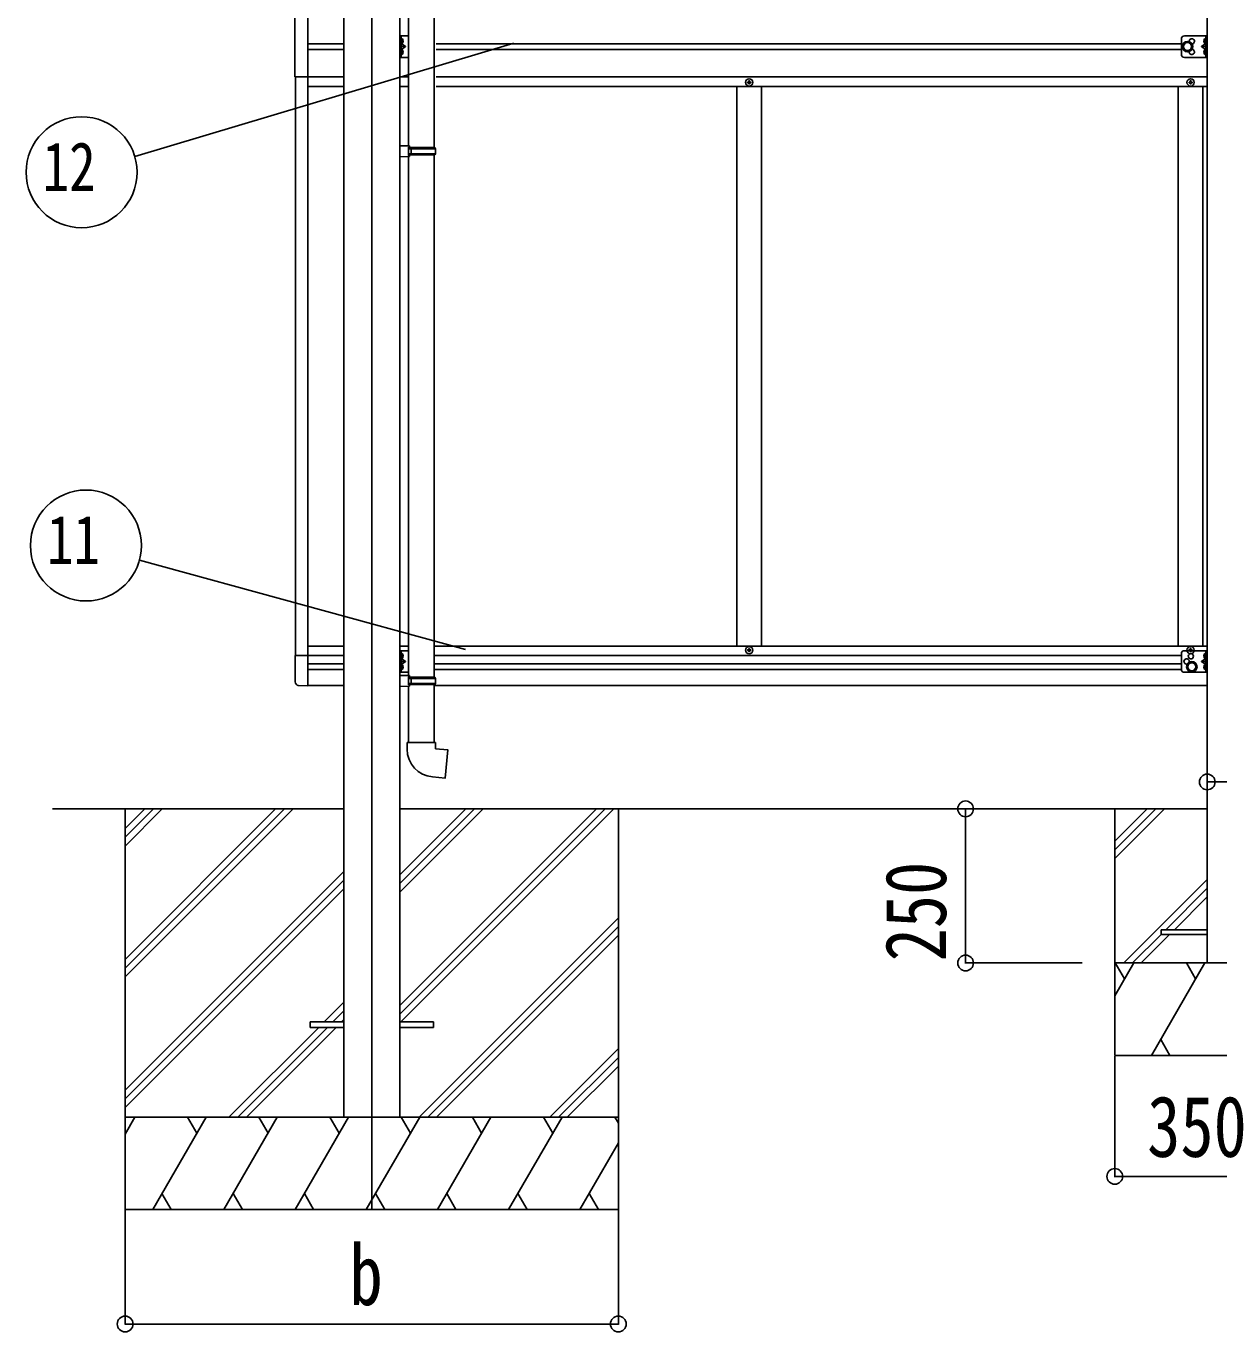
# Model space of a CAD drawing. Units: millimetres, scale not verified. Extents: x -12615 to 12615, y -8910 to 8910.
# Drawn here: x -6733 to -4799, y -5143 to -3025 of the extents above; entities that cross this region are included whole.
import ezdxf
from ezdxf.enums import TextEntityAlignment as Align

# ---------------------------------------------------------------- set-up
doc = ezdxf.new("R2010")
doc.units = ezdxf.units.MM
doc.header["$LTSCALE"] = 40
for name, color, linetype in [('0-3_YKK_12', 2, 'Continuous'), ('0-4_YKK_13', 4, 'Continuous'), ('0-5_YKK_A1', 4, 'Continuous'), ('0-6_YKK_D', 6, 'Continuous')]:
    doc.layers.add(name, color=color, linetype=linetype)
doc.styles.add('ＭＳ ゴシック', font='')
doc.styles.get('ＭＳ ゴシック').set_extended_font_data('MS Gothic')

msp = doc.modelspace()

# ---------------------------------------------------------------- linework, layer by layer
at = {"layer": '0-3_YKK_12'}
msp.add_line((-6172.56, -1770.1), (-6172.56, -4944.5), dxfattribs=at)
at = {"layer": '0-4_YKK_13'}
for p, q in [((-6113.36, -3219.12), (-6113.36, -2376.99)), ((-6071.36, -3221.68), (-6071.36, -2374.43)), ((-6127.36, -3075.48), (-6127.36, -3040.48)), ((-6113.36, -3040.48), (-6127.36, -3040.48)), ((-6124.86, -3075.48), (-6124.86, -3040.48)), ((-6124.36, -3044.98), (-6123.56, -3045.13)), ((-4859.56, -3070.48), (-4859.56, -3045.48)), ((-4854.56, -3040.48), (-4817.56, -3040.48)), ((-4820.56, -3044.98), (-4821.36, -3045.13)), ((-4820.06, -3075.48), (-4820.06, -3040.48)), ((-4817.56, -3075.48), (-4817.56, -3040.48)), ((-6124.36, -3052.98), (-6124.86, -3052.9)), ((-6124.86, -3057.98), (-6117.86, -3057.98)), ((-6124.36, -3070.98), (-6124.86, -3070.9)), ((-6124.36, -3052.98), (-6123.56, -3052.84)), ((-6124.36, -3062.98), (-6123.56, -3063.13)), ((-6124.36, -3070.98), (-6123.56, -3070.84)), ((-4820.06, -3057.98), (-4827.06, -3057.98)), ((-4820.56, -3052.98), (-4821.36, -3052.84)), ((-4820.56, -3062.98), (-4821.36, -3063.13)), ((-4820.56, -3070.98), (-4821.36, -3070.84)), ((-4820.56, -3052.98), (-4820.06, -3052.9)), ((-4820.56, -3070.98), (-4820.06, -3070.9)), ((-6113.36, -3075.48), (-6127.36, -3075.48)), ((-4854.56, -3075.48), (-4817.56, -3075.48)), ((-5562.06, -3115.48), (-5563.06, -3115.48)), ((-5559.06, -3116.48), (-5558.06, -3116.48)), ((-4846.06, -3115.48), (-4847.06, -3115.48)), ((-4843.06, -3116.48), (-4842.06, -3116.48)), ((-6111.36, -3219.18), (-6127.36, -3218.71)), ((-6127.36, -3218.71), (-6127.36, -3236.65)), ((-6111.36, -3221.18), (-6111.36, -3219.18)), ((-6111.36, -3236.18), (-6127.36, -3236.65)), ((-6111.36, -3221.18), (-6113.36, -3221.18)), ((-6070.36, -3221.68), (-6113.36, -3221.68)), ((-6069.36, -3223.68), (-6113.36, -3223.68)), ((-6069.36, -3231.68), (-6113.36, -3231.68)), ((-6070.36, -3233.68), (-6113.36, -3233.68)), ((-6113.36, -3236.24), (-6113.36, -4078.38)), ((-6111.36, -3236.18), (-6111.36, -3234.18)), ((-6108.88, -3223.68), (-6108.45, -3221.68)), ((-6071.36, -3233.68), (-6071.36, -4080.93)), ((-6069.36, -3223.68), (-6070.36, -3221.68)), ((-6069.36, -3231.68), (-6070.36, -3233.68)), ((-6069.36, -3223.68), (-6069.36, -3231.68)), ((-6297.06, -4088.69), (-6297.06, -4045.79)), ((-6297.06, -4045.79), (-6276.56, -4045.79)), ((-6276.56, -4094.98), (-6276.56, -4045.79)), ((-6127.36, -4072.98), (-6127.36, -4037.98)), ((-6113.36, -4037.98), (-6127.36, -4037.98)), ((-6124.86, -4072.98), (-6124.86, -4037.98)), ((-6124.36, -4042.48), (-6123.56, -4042.63)), ((-5562.06, -4037.48), (-5563.06, -4037.48)), ((-5559.06, -4036.48), (-5558.06, -4036.48)), ((-4859.56, -4067.98), (-4859.56, -4042.98)), ((-4854.56, -4037.98), (-4817.56, -4037.98)), ((-4846.06, -4037.48), (-4847.06, -4037.48)), ((-4843.06, -4036.48), (-4842.06, -4036.48)), ((-4820.56, -4042.48), (-4821.36, -4042.63)), ((-4820.06, -4072.98), (-4820.06, -4037.98)), ((-4817.56, -4072.98), (-4817.56, -4037.98)), ((-6124.36, -4050.48), (-6124.86, -4050.4)), ((-6124.86, -4055.48), (-6117.86, -4055.48)), ((-6124.36, -4050.48), (-6123.56, -4050.34)), ((-6124.36, -4060.48), (-6123.56, -4060.63)), ((-4820.06, -4055.48), (-4827.06, -4055.48)), ((-4820.56, -4050.48), (-4821.36, -4050.34)), ((-4820.56, -4060.48), (-4821.36, -4060.63)), ((-4820.56, -4050.48), (-4820.06, -4050.4)), ((-6113.36, -4072.98), (-6127.36, -4072.98)), ((-6111.36, -4078.43), (-6127.36, -4077.96)), ((-6127.36, -4095.9), (-6127.36, -4077.96)), ((-6124.36, -4068.48), (-6124.86, -4068.4)), ((-6124.36, -4068.48), (-6123.56, -4068.34)), ((-6070.36, -4080.93), (-6113.36, -4080.93)), ((-6069.36, -4082.93), (-6113.36, -4082.93)), ((-6111.36, -4078.43), (-6111.36, -4080.43)), ((-6069.36, -4082.93), (-6070.36, -4080.93)), ((-6069.36, -4090.93), (-6069.36, -4082.93)), ((-4854.56, -4072.98), (-4817.56, -4072.98)), ((-4820.56, -4068.48), (-4821.36, -4068.34)), ((-4820.56, -4068.48), (-4820.06, -4068.4)), ((-6276.56, -4094.98), (-6291.85, -4094.18)), ((-6111.36, -4095.43), (-6127.36, -4095.9)), ((-6069.36, -4090.93), (-6113.36, -4090.93)), ((-6070.36, -4092.93), (-6113.36, -4092.93)), ((-6111.36, -4093.43), (-6113.36, -4093.43)), ((-6113.36, -4095.49), (-6113.36, -4186.93)), ((-6111.36, -4093.43), (-6111.36, -4095.43)), ((-6108.88, -4090.93), (-6108.45, -4092.93)), ((-6071.36, -4092.93), (-6071.36, -4186.93)), ((-6069.36, -4090.93), (-6070.36, -4092.93)), ((-6069.36, -4186.93), (-6115.36, -4186.93)), ((-6115.36, -4186.93), (-6115.36, -4197.85)), ((-6069.36, -4196.93), (-6069.36, -4186.93)), ((-4817.56, -4490.5), (-4892.56, -4490.5)), ((-6272.56, -4640), (-6272.56, -4649)), ((-6272.56, -4640), (-6217.76, -4640)), ((-6272.56, -4649), (-6217.76, -4649)), ((-6127.36, -4640), (-6072.56, -4640)), ((-6127.36, -4649), (-6072.56, -4649)), ((-6072.56, -4640), (-6072.56, -4649))]:
    msp.add_line(p, q, dxfattribs=at)
for points in [[(-6276.56, -3008.98), (-6297.26, -3008.98), (-6297.26, -3106.98), (-6276.56, -3106.98)], [(-6125.24, -3048.98), (-6124.61, -3047.8), (-6122.38, -3046.68)], [(-6125.24, -3048.98), (-6124.61, -3050.17), (-6122.38, -3051.28)], [(-6124.36, -3052.98), (-6124.36, -3044.98), (-6124.86, -3045.07), (-6124.86, -3052.9)], [(-4819.68, -3048.98), (-4820.31, -3047.8), (-4822.54, -3046.68)], [(-4819.68, -3048.98), (-4820.31, -3050.17), (-4822.54, -3051.28)], [(-4820.56, -3052.98), (-4820.56, -3044.98), (-4820.06, -3045.07), (-4820.06, -3052.9)], [(-6125.24, -3066.98), (-6124.61, -3065.8), (-6122.38, -3064.68)], [(-6125.24, -3066.98), (-6124.61, -3068.17), (-6122.38, -3069.28)], [(-6124.86, -3062.98), (-6117.86, -3057.98), (-6124.86, -3052.98)], [(-6124.36, -3070.98), (-6124.36, -3062.98), (-6124.86, -3063.07), (-6124.86, -3070.9)], [(-4820.06, -3062.98), (-4827.06, -3057.98), (-4820.06, -3052.98)], [(-4819.68, -3066.98), (-4820.31, -3065.8), (-4822.54, -3064.68)], [(-4819.68, -3066.98), (-4820.31, -3068.17), (-4822.54, -3069.28)], [(-4820.56, -3070.98), (-4820.56, -3062.98), (-4820.06, -3063.07), (-4820.06, -3070.9)], [(-5560.06, -3114.48), (-5560.06, -3113.48), (-5561.06, -3113.48), (-5561.06, -3114.48)], [(-4844.06, -3114.48), (-4844.06, -3113.48), (-4845.06, -3113.48), (-4845.06, -3114.48)], [(-5563.06, -3115.48), (-5563.06, -3116.48), (-5562.06, -3116.48)], [(-5561.06, -3117.48), (-5561.06, -3118.48), (-5560.06, -3118.48), (-5560.06, -3117.48)], [(-5558.06, -3116.48), (-5558.06, -3115.48), (-5559.06, -3115.48)], [(-4847.06, -3115.48), (-4847.06, -3116.48), (-4846.06, -3116.48)], [(-4845.06, -3117.48), (-4845.06, -3118.48), (-4844.06, -3118.48), (-4844.06, -3117.48)], [(-4842.06, -3116.48), (-4842.06, -3115.48), (-4843.06, -3115.48)], [(-6111.36, -3234.18), (-6113.36, -3234.18), (-6113.36, -3221.18)], [(-6108.88, -3223.68), (-6108.88, -3231.68), (-6108.45, -3233.68)], [(-6125.24, -4046.48), (-6124.61, -4045.3), (-6122.38, -4044.18)], [(-6124.36, -4050.48), (-6124.36, -4042.48), (-6124.86, -4042.57), (-6124.86, -4050.4)], [(-5563.06, -4037.48), (-5563.06, -4036.48), (-5562.06, -4036.48)], [(-5561.06, -4035.48), (-5561.06, -4034.48), (-5560.06, -4034.48), (-5560.06, -4035.48)], [(-5560.06, -4038.48), (-5560.06, -4039.48), (-5561.06, -4039.48), (-5561.06, -4038.48)], [(-5558.06, -4036.48), (-5558.06, -4037.48), (-5559.06, -4037.48)], [(-4847.06, -4037.48), (-4847.06, -4036.48), (-4846.06, -4036.48)], [(-4845.06, -4035.48), (-4845.06, -4034.48), (-4844.06, -4034.48), (-4844.06, -4035.48)], [(-4844.06, -4038.48), (-4844.06, -4039.48), (-4845.06, -4039.48), (-4845.06, -4038.48)], [(-4842.06, -4036.48), (-4842.06, -4037.48), (-4843.06, -4037.48)], [(-4819.68, -4046.48), (-4820.31, -4045.3), (-4822.54, -4044.18)], [(-4820.56, -4050.48), (-4820.56, -4042.48), (-4820.06, -4042.57), (-4820.06, -4050.4)], [(-6125.24, -4046.48), (-6124.61, -4047.67), (-6122.38, -4048.78)], [(-6125.24, -4064.48), (-6124.61, -4063.3), (-6122.38, -4062.18)], [(-6125.24, -4064.48), (-6124.61, -4065.67), (-6122.38, -4066.78)], [(-6124.86, -4060.48), (-6117.86, -4055.48), (-6124.86, -4050.48)], [(-6124.36, -4068.48), (-6124.36, -4060.48), (-6124.86, -4060.57), (-6124.86, -4068.4)], [(-4820.06, -4060.48), (-4827.06, -4055.48), (-4820.06, -4050.48)], [(-4819.68, -4046.48), (-4820.31, -4047.67), (-4822.54, -4048.78)], [(-4819.68, -4064.48), (-4820.31, -4063.3), (-4822.54, -4062.18)], [(-4819.68, -4064.48), (-4820.31, -4065.67), (-4822.54, -4066.78)], [(-4820.56, -4068.48), (-4820.56, -4060.48), (-4820.06, -4060.57), (-4820.06, -4068.4)], [(-6111.36, -4080.43), (-6113.36, -4080.43), (-6113.36, -4093.43)], [(-6108.88, -4090.93), (-6108.88, -4082.93), (-6108.45, -4080.93)], [(-6074.28, -4242.68), (-6053.44, -4244.5), (-6049.44, -4198.68), (-6069.36, -4196.93)], [(-4892.56, -4490.5), (-4892.56, -4498.5), (-4817.56, -4498.5)]]:
    msp.add_lwpolyline(points, dxfattribs=at)
for points in [[(-4849.56, -3050.48), (-4843.06, -3054.23), (-4843.06, -3061.74), (-4849.56, -3065.49), (-4856.06, -3061.74), (-4856.06, -3054.23)], [(-4842.56, -4056.48), (-4836.06, -4060.23), (-4836.06, -4067.74), (-4842.56, -4071.49), (-4849.06, -4067.74), (-4849.06, -4060.23)]]:
    msp.add_lwpolyline(points, close=True, dxfattribs=at)
for centre, radius in [((-4849.56, -3057.98), 8.5), ((-4849.56, -3057.98), 7.5), ((-4849.56, -3057.98), 6.5), ((-5560.56, -3115.98), 5.9), ((-4844.56, -3115.98), 5.9), ((-5560.56, -4036.98), 5.9), ((-4844.56, -4036.98), 5.9), ((-4844.06, -4046.98), 4.25), ((-4842.56, -4063.98), 8.5), ((-4842.56, -4063.98), 7.5), ((-4842.56, -4063.98), 6.5)]:
    msp.add_circle(centre, radius, dxfattribs=at)
for centre, radius, start, end in [((-6123.71, -3046.01), 0.9, 32.05588, 80), ((-6128.46, -3048.98), 6.5, 327.94412, 32.05588), ((-4854.56, -3045.48), 5, 90, 180), ((-4842.56, -3049.48), 4.25, 274.76077, 186.29431), ((-4816.46, -3048.98), 6.5, 147.94412, 212.05588), ((-4821.21, -3046.01), 0.9, 100, 147.94412), ((-6123.71, -3051.96), 0.9, 280, 327.94412), ((-6123.71, -3064.01), 0.9, 32.05588, 80), ((-6123.71, -3069.96), 0.9, 280, 327.94412), ((-6128.46, -3066.98), 6.5, 327.94412, 32.05588), ((-4854.56, -3070.48), 5, 180, 270), ((-4842.56, -3066.48), 4.25, 173.70569, 85.23923), ((-4816.46, -3066.98), 6.5, 147.94412, 212.05588), ((-4821.21, -3051.96), 0.9, 212.05588, 260), ((-4821.21, -3064.01), 0.9, 100, 147.94412), ((-4821.21, -3069.96), 0.9, 212.05588, 260), ((-5562.06, -3114.48), 1, 270, 0), ((-5562.06, -3117.48), 1, 0, 90), ((-5559.06, -3114.48), 1, 180, 270), ((-5559.06, -3117.48), 1, 90, 180), ((-4846.06, -3114.48), 1, 270, 0), ((-4846.06, -3117.48), 1, 0, 90), ((-4843.06, -3114.48), 1, 180, 270), ((-4843.06, -3117.48), 1, 90, 180), ((-6123.71, -4043.51), 0.9, 32.05588, 80), ((-6128.46, -4046.48), 6.5, 327.94412, 32.05588), ((-5562.06, -4035.48), 1, 270, 0), ((-5562.06, -4038.48), 1, 0, 90), ((-5559.06, -4035.48), 1, 180, 270), ((-5559.06, -4038.48), 1, 90, 180), ((-4854.56, -4042.98), 5, 90, 180), ((-4846.06, -4035.48), 1, 270, 0), ((-4846.06, -4038.48), 1, 0, 90), ((-4843.06, -4035.48), 1, 180, 270), ((-4843.06, -4038.48), 1, 90, 180), ((-4816.46, -4046.48), 6.5, 147.94412, 212.05588), ((-4821.21, -4043.51), 0.9, 100, 147.94412), ((-6123.71, -4049.46), 0.9, 280, 327.94412), ((-6123.71, -4061.51), 0.9, 32.05588, 80), ((-6128.46, -4064.48), 6.5, 327.94412, 32.05588), ((-4851.06, -4055.48), 4.25, 342.88004, 287.12346), ((-4816.46, -4064.48), 6.5, 147.94412, 212.05588), ((-4821.21, -4049.46), 0.9, 212.05588, 260), ((-4821.21, -4061.51), 0.9, 100, 147.94412), ((-6123.71, -4067.46), 0.9, 280, 327.94412), ((-4854.56, -4067.98), 5, 180, 270), ((-4821.21, -4067.46), 0.9, 212.05588, 260), ((-6291.56, -4088.69), 5.5, 180, 267), ((-6070.36, -4197.85), 45, 180, 265)]:
    msp.add_arc(centre, radius, start, end, dxfattribs=at)
at = {"layer": '0-5_YKK_A1'}
for p, q in [((-6217.76, -2165.5), (-6217.76, -4794.5)), ((-6127.36, -2165.5), (-6127.36, -4794.5)), ((-4817.56, -2181.5), (-4817.56, -4544.5)), ((-6276.56, -4094.98), (-6276.56, -2220.98)), ((-6276.56, -3053.48), (-6217.76, -3053.48)), ((-6217.76, -3062.48), (-6276.56, -3062.48)), ((-6068.36, -3053.48), (-4859.56, -3053.48)), ((-4859.56, -3062.48), (-6068.36, -3062.48)), ((-6296.56, -3106.98), (-6296.56, -4045.78)), ((-6276.56, -3106.98), (-6217.76, -3106.98)), ((-6127.36, -3106.98), (-6113.36, -3106.98)), ((-6068.36, -3106.98), (-4817.56, -3106.98)), ((-6217.76, -3122.48), (-6276.56, -3122.48)), ((-6113.36, -3122.48), (-6127.36, -3122.48)), ((-6068.36, -3122.48), (-4817.56, -3122.48)), ((-5580.56, -3122.48), (-5580.56, -4030.48)), ((-5540.56, -3122.48), (-5540.56, -4030.48)), ((-4864.56, -3122.48), (-4864.56, -4030.48)), ((-4824.56, -3122.48), (-4824.56, -4030.48)), ((-6276.56, -4030.48), (-6217.76, -4030.48)), ((-6127.36, -4030.48), (-6113.36, -4030.48)), ((-6071.36, -4030.48), (-4817.56, -4030.48)), ((-6276.56, -4045.98), (-6217.76, -4045.98)), ((-6276.56, -4059.48), (-6217.76, -4059.48)), ((-6071.36, -4045.98), (-4859.56, -4045.98)), ((-6071.36, -4059.48), (-4859.56, -4059.48)), ((-6276.56, -4068.48), (-6217.76, -4068.48)), ((-6071.36, -4068.48), (-4859.53, -4068.48)), ((-6276.56, -4094.48), (-6217.76, -4094.48)), ((-6071.36, -4094.48), (-4817.56, -4094.48)), ((-6690.59, -4294.5), (-6217.76, -4294.5)), ((-6572.76, -4294.5), (-6572.76, -4944.5)), ((-6572.76, -4538.68), (-6328.58, -4294.5)), ((-6572.76, -4552.82), (-6314.44, -4294.5)), ((-6572.76, -4566.96), (-6300.3, -4294.5)), ((-6572.76, -4354.83), (-6512.43, -4294.5)), ((-6572.76, -4340.69), (-6526.57, -4294.5)), ((-6572.76, -4326.55), (-6540.71, -4294.5)), ((-6127.56, -4613.98), (-5808.08, -4294.5)), ((-6127.56, -4628.12), (-5793.94, -4294.5)), ((-6127.56, -4430.13), (-5991.93, -4294.5)), ((-6127.56, -4415.99), (-6006.07, -4294.5)), ((-6127.56, -4401.85), (-6020.21, -4294.5)), ((-6127.36, -4294.5), (-4817.56, -4294.5)), ((-6125.3, -4640), (-5779.8, -4294.5)), ((-5772.76, -4294.5), (-5772.76, -4944.5)), ((-4967.56, -4294.5), (-4967.56, -4694.5)), ((-4967.56, -4346.85), (-4915.21, -4294.5)), ((-4967.56, -4360.99), (-4901.07, -4294.5)), ((-4967.56, -4375.13), (-4886.93, -4294.5)), ((-6572.76, -4750.81), (-6217.96, -4396.01)), ((-6572.76, -4764.95), (-6217.96, -4410.15)), ((-6572.76, -4779.1), (-6217.96, -4424.3)), ((-4953.08, -4544.5), (-4817.56, -4408.98)), ((-4884.94, -4490.5), (-4817.56, -4423.12)), ((-4870.8, -4490.5), (-4817.56, -4437.27)), ((-6095.95, -4794.5), (-5772.76, -4471.31)), ((-6081.81, -4794.5), (-5772.76, -4485.45)), ((-6067.67, -4794.5), (-5772.76, -4499.6)), ((-4938.94, -4544.5), (-4892.56, -4498.12)), ((-4924.8, -4544.5), (-4878.8, -4498.5)), ((-4967.56, -4544.5), (-4617.56, -4544.5)), ((-4967.56, -4597.62), (-4936.89, -4544.5)), ((-4951.89, -4570.49), (-4966.9, -4544.5)), ((-4908.03, -4694.5), (-4821.42, -4544.5)), ((-4836.42, -4570.49), (-4851.43, -4544.5)), ((-6249.82, -4640), (-6217.96, -4608.14)), ((-6235.68, -4640), (-6217.96, -4622.29)), ((-6221.53, -4640), (-6217.96, -4636.43)), ((-6404.32, -4794.5), (-6258.82, -4649)), ((-6390.18, -4794.5), (-6244.68, -4649)), ((-6376.03, -4794.5), (-6230.53, -4649)), ((-4893.03, -4668.52), (-4878.03, -4694.5)), ((-5883.82, -4794.5), (-5772.76, -4683.44)), ((-5869.68, -4794.5), (-5772.76, -4697.59)), ((-4967.56, -4694.5), (-4617.56, -4694.5)), ((-5855.53, -4794.5), (-5772.76, -4711.73)), ((-5772.76, -4794.5), (-6572.76, -4794.5)), ((-6572.76, -4822), (-6556.88, -4794.5)), ((-6528.01, -4944.5), (-6441.41, -4794.5)), ((-6456.41, -4820.48), (-6471.41, -4794.5)), ((-6412.54, -4944.5), (-6325.94, -4794.5)), ((-6340.94, -4820.48), (-6355.94, -4794.5)), ((-6297.07, -4944.5), (-6210.47, -4794.5)), ((-6225.47, -4820.48), (-6240.47, -4794.5)), ((-6181.6, -4944.5), (-6095, -4794.5)), ((-6110, -4820.48), (-6125, -4794.5)), ((-6066.13, -4944.5), (-5979.53, -4794.5)), ((-5994.53, -4820.48), (-6009.53, -4794.5)), ((-5950.66, -4944.5), (-5864.06, -4794.5)), ((-5894.06, -4794.5), (-5879.06, -4820.48)), ((-5778.59, -4794.5), (-5772.76, -4804.6)), ((-5835.19, -4944.5), (-5772.76, -4836.36)), ((-6513.01, -4918.52), (-6498.02, -4944.5)), ((-6397.54, -4918.52), (-6382.55, -4944.5)), ((-6282.07, -4918.52), (-6267.07, -4944.5)), ((-6166.6, -4918.52), (-6151.6, -4944.5)), ((-6051.13, -4918.52), (-6036.13, -4944.5)), ((-5935.66, -4918.52), (-5920.67, -4944.5)), ((-5820.19, -4918.52), (-5805.2, -4944.5)), ((-6572.76, -4944.5), (-5772.76, -4944.5))]:
    msp.add_line(p, q, dxfattribs=at)
at = {"layer": '0-6_YKK_D'}
for p, q in [((-5942.05, -3052.52), (-6557.09, -3236.03)), ((-6020.82, -4035.84), (-6549.49, -3891.08)), ((-4817.56, -4211.61), (-4817.56, -4251.85)), ((-5020.56, -4294.5), (-5210.53, -4294.5)), ((-5209.53, -4294.5), (-5209.53, -4544.5)), ((-5020.56, -4544.5), (-5210.53, -4544.5)), ((-4967.56, -4695.5), (-4967.56, -4891.77)), ((-4967.56, -4890.77), (-4617.56, -4890.77)), ((-5772.76, -4930.28), (-5772.76, -5131.21)), ((-6572.76, -4944.5), (-6572.76, -5131.21)), ((-6572.76, -5130.21), (-5772.76, -5130.21))]:
    msp.add_line(p, q, dxfattribs=at)
msp.add_lwpolyline([(-4817.56, -4250.85), (-4767.56, -4250.85), (-4554.16, -4250.85)], dxfattribs=at)
for centre, radius in [((-6643.34, -3261.77), 90), ((-6636.29, -3867.3), 90), ((-4817.56, -4250.85), 12.75), ((-5209.53, -4294.5), 12.75), ((-5209.53, -4544.5), 12.75), ((-4967.56, -4890.77), 12.75), ((-6572.76, -5130.21), 12.75), ((-5772.76, -5130.21), 12.75)]:
    msp.add_circle(centre, radius, dxfattribs=at)

# ---------------------------------------------------------------- texts
at = {"layer": '0-6_YKK_D', "style": 'ＭＳ ゴシック', "width": 0.8}
for s, height, p in [('12', 79.18, (-6706.7, -3315.77)), ('11', 79.18, (-6699.65, -3921.3)), ('350', 98.97, (-4914.96, -4888.77)), ('b', 98.97, (-6208.76, -5128.91))]:
    msp.add_text(s, height=height, dxfattribs=at).set_placement(p, align=Align.BOTTOM_LEFT)
msp.add_text('250', height=98.97, rotation=90, dxfattribs=at).set_placement((-5211.53, -4541.9), align=Align.BOTTOM_LEFT)

doc.saveas('drawing.dxf')
